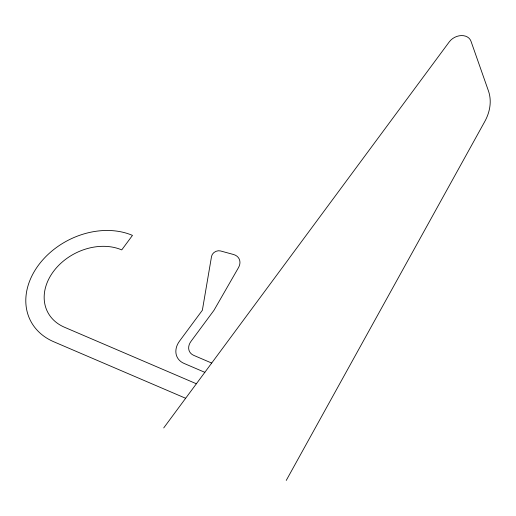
<?xml version="1.0" encoding="UTF-8"?>
<svg xmlns="http://www.w3.org/2000/svg" width="516" height="516" viewBox="0 0 516 516"><rect width="100%" height="100%" fill="white"/><g stroke="black" fill="none" stroke-linecap="round" stroke-linejoin="round"><path stroke-width="0.77" d="M286.238 480.428L484.718 121.621A51.181 39.551 -27.3 0 0 488.413 90.822L470.992 41.241A12.797 9.888 -27.3 0 0 461.343 35.578A12.797 9.888 -27.3 0 0 449.268 41.88L163.714 427.925M211.695 363.064L193.732 355.363A12.797 9.888 -27.3 0 1 190.946 341.437L213.953 310.342L238.489 267.63A12.797 9.888 -27.3 0 0 233.503 254.498L220.5 250.944A6.398 4.941 -27.3 0 0 211.554 256.342L202.362 310.251L179.536 341.108A20.472 15.822 -27.3 0 0 183.986 363.393L204.839 372.333M196.377 383.769L64.513 327.26A51.181 39.551 -27.3 0 1 53.393 271.551A51.181 39.551 -27.3 0 1 121.737 249.899L132.47 235.393A70.376 54.38 -27.3 0 0 38.487 265.166A70.376 54.38 -27.3 0 0 53.787 341.766L185.65 398.275"/></g></svg>
